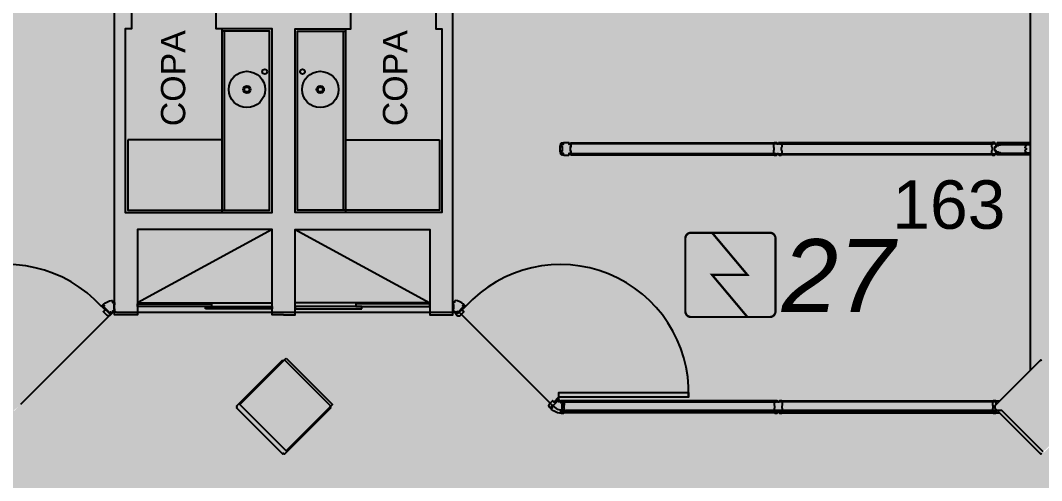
# Model space of a CAD drawing. Header units: metres. Extents: x -331 to 2982, y 362 to 2539.
# Drawn here: x 819.45 to 827.87, y 1626.21 to 1630 of the extents above; entities that cross this region are included whole.
import ezdxf

# ---------------------------------------------------------------- set-up
doc = ezdxf.new("R2010")
doc.units = ezdxf.units.M
doc.linetypes.add('XR_BL2_3 PAV$0$CONTINUOUS', pattern=[0])
doc.layers.get('0').update_dxf_attribs({"color": 251})
doc.layers.add('_corredores', color=251, linetype='Continuous', plot=False)
doc.layers.add('_salas', color=251, linetype='Continuous', plot=False)
for name, color, linetype in [('ALV', 251, 'Continuous'), ('CX', 251, 'Continuous'), ('DET. FUMAÇA', 1, 'Continuous'), ('Detector_antigo', 84, 'Continuous'), ('Div', 251, 'Continuous'), ('Est', 251, 'Continuous'), ('Mob', 251, 'Continuous'), ('Texto_Salas', 251, 'Continuous'), ('vid', 251, 'Continuous')]:
    doc.layers.add(name, color=color, linetype=linetype)
doc.styles.add('ARIAL', font='arial.ttf')
doc.styles.add('X3G_ENTITY_1416BAE9', font='arial.ttf', dxfattribs={"height": 0.6})
doc.styles.add('X3G_ENTITY_14227ACE', font='arial.ttf', dxfattribs={"height": 0.4})

# ---------------------------------------------------------------- blocks, each defined once
blk = doc.blocks.new('Detector de fumaça')
at = {"layer": 'DET. FUMAÇA', "linetype": 'Continuous', "lineweight": 15, "const_width": 0.0187}
blk.add_lwpolyline([(774.5995, 539.8158), (775.2491, 539.8158, -0.414214), (775.2958, 539.769), (775.2958, 539.1669, -0.414214), (775.2491, 539.1202), (774.5995, 539.1202, -0.414214), (774.5527, 539.1669), (774.5527, 539.769, -0.414214)], format="xyb", close=True, dxfattribs=at)
blk.add_lwpolyline([(774.773, 539.8158), (775.0645, 539.468), (774.773, 539.468), (775.0645, 539.1202)], dxfattribs=at)

msp = doc.modelspace()

# ---------------------------------------------------------------- hatches: boundary and pattern name
at = {"layer": '_corredores', "transparency": 33554508}
h = msp.add_hatch(color=256, dxfattribs=at)
h.dxf.hatch_style = 1
h.paths.add_polyline_path([(849.579, 1608.9411), (849.579, 1612.2161), (852.229, 1612.2161), (852.229, 1614.6511), (851.629, 1614.6511), (851.629, 1624.5643), (870.399, 1624.5643), (870.399, 1626.4001), (870.209, 1626.4001), (870.209, 1626.5971), (870.023, 1626.7843), (866.324, 1626.785), (866.3084, 1626.7515), (866.2038, 1626.8336), (865.4424, 1627.5943), (864.014, 1627.5943), (862.5855, 1627.5943), (861.7756, 1626.785), (861.74, 1626.785), (861.7364, 1626.7841), (861.7229, 1626.7829), (861.7049, 1626.7829), (858.1107, 1626.785), (857.764, 1626.4383), (857.4173, 1626.785), (853.8241, 1626.785), (853.8085, 1626.7515), (853.7038, 1626.8336), (852.9425, 1627.5943), (851.514, 1627.5943), (849.7675, 1627.5943), (849.7675, 1626.8343), (849.6275, 1626.8343), (849.6275, 1629.9143), (841.254, 1629.9143), (841.254, 1628.0743), (840.4941, 1628.0743), (840.4941, 1627.1161), (840.7759, 1626.8343), (840.3941, 1626.4525), (840.0615, 1626.785), (836.4544, 1626.785), (836.4387, 1626.7515), (836.3341, 1626.8336), (835.5727, 1627.5943), (834.1443, 1627.5943), (832.7159, 1627.5943), (831.9059, 1626.785), (831.8704, 1626.785), (831.8668, 1626.7841), (831.8533, 1626.7829), (831.8353, 1626.7829), (828.241, 1626.785), (827.8943, 1626.4383), (827.5477, 1626.785), (823.9539, 1626.785), (823.9383, 1626.7515), (823.8336, 1626.8336), (823.0723, 1627.5943), (821.6438, 1627.5943), (820.2154, 1627.5943), (819.4055, 1626.785), (819.3699, 1626.785), (819.3663, 1626.7841), (819.3528, 1626.7829), (819.3348, 1626.7829), (815.7405, 1626.785), (815.3939, 1626.4383), (815.0472, 1626.785), (811.4539, 1626.785), (811.4383, 1626.7515), (811.3337, 1626.8336), (810.5723, 1627.5943), (809.1439, 1627.5943), (807.7155, 1627.5943), (806.9055, 1626.785), (806.8699, 1626.785), (806.8664, 1626.7841), (806.8529, 1626.7829), (806.8349, 1626.7829), (803.2406, 1626.785), (802.8939, 1626.4383), (802.5473, 1626.785), (798.9539, 1626.785), (798.9383, 1626.7515), (798.8337, 1626.8336), (798.0723, 1627.5943), (796.6439, 1627.5943), (795.2155, 1627.5943), (794.4055, 1626.785), (794.3699, 1626.785), (794.3664, 1626.7841), (794.3529, 1626.7829), (794.3349, 1626.7829), (790.7406, 1626.785), (790.3939, 1626.4383), (790.0473, 1626.785), (786.454, 1626.785), (786.4384, 1626.7515), (786.3338, 1626.8336), (785.5724, 1627.5943), (784.144, 1627.5943), (782.7155, 1627.5943), (781.9056, 1626.785), (781.87, 1626.785), (781.8664, 1626.7841), (781.8529, 1626.7829), (781.8349, 1626.7829), (778.2407, 1626.785), (777.894, 1626.4383), (777.5473, 1626.785), (773.9541, 1626.785), (773.9385, 1626.7515), (773.8338, 1626.8336), (773.0725, 1627.5943), (771.644, 1627.5943), (770.2156, 1627.5943), (769.4057, 1626.785), (769.3701, 1626.785), (769.3665, 1626.7841), (769.353, 1626.7829), (769.335, 1626.7829), (765.635, 1626.7843), (765.449, 1626.5971), (765.449, 1626.4001), (765.259, 1626.4001), (765.259, 1624.5643), (770.104, 1624.5643), (770.104, 1614.6511), (770.414, 1614.6511), (770.414, 1605.5311), (765.029, 1605.5311), (765.029, 1610.8311), (763.829, 1610.8311), (763.829, 1605.5311), (755.929, 1605.5311), (755.929, 1610.8311), (754.829, 1610.8311), (754.829, 1605.5311), (746.079, 1605.5311), (746.079, 1601.9161), (748.449, 1601.9161), (748.449, 1603.6161), (748.049, 1603.6161), (748.049, 1603.8161), (754.474, 1603.8161), (754.474, 1603.6161), (754.149, 1603.6161), (754.149, 1601.9161), (754.474, 1601.9161), (754.474, 1601.7161), (754.474, 1601.1911), (757.974, 1601.1911), (757.974, 1603.5911), (757.974, 1603.7911), (768.029, 1603.7911), (768.029, 1603.7711), (768.834, 1603.7711), (768.834, 1595.8111), (768.004, 1595.8111), (768.004, 1595.7911), (762.364, 1595.7911), (762.364, 1590.5811), (754.174, 1590.5811), (754.174, 1593.0661), (752.499, 1593.0661), (752.499, 1560.5411), (752.299, 1560.5411), (752.299, 1561.4411), (751.199, 1561.4411), (751.199, 1558.1161), (752.299, 1558.1161), (752.299, 1559.1161), (752.499, 1559.1161), (752.499, 1557.1161), (755.419, 1557.1161), (755.419, 1558.9661), (753.924, 1558.9661), (753.924, 1563.4411), (754.189, 1563.4411), (754.189, 1587.6511), (760.824, 1587.6511), (760.824, 1587.7411), (768.929, 1587.7411), (768.929, 1563.8411), (770.329, 1563.8411), (770.329, 1587.7411), (771.929, 1587.7411), (773.029, 1587.7411), (775.879, 1587.7411), (775.879, 1586.6411), (777.179, 1586.6411), (777.179, 1587.7411), (788.779, 1587.7411), (788.779, 1586.6411), (790.079, 1586.6411), (790.079, 1587.7411), (802.329, 1587.7411), (804.029, 1587.7411), (844.979, 1587.7411), (844.979, 1587.9161), (845.279, 1587.9161), (845.279, 1587.5625), (845.279, 1563.2411), (806.429, 1563.2411), (806.429, 1563.4411), (806.629, 1563.4411), (806.629, 1565.7911), (806.229, 1565.7911), (806.229, 1585.1911), (806.629, 1585.1911), (806.629, 1587.5411), (803.039, 1587.5411), (803.039, 1576.8411), (798.689, 1576.8411), (796.094, 1576.8411, -0.496898), (794.3598, 1575.527), (793.5592, 1573.0628), (798.509, 1571.4495), (798.509, 1560.7211), (794.829, 1560.7211), (794.829, 1560.5411), (794.829, 1557.5511), (801.129, 1557.5511), (801.129, 1556.4511), (802.329, 1556.4511), (802.329, 1557.5511), (805.229, 1557.5511), (805.229, 1556.4511), (806.429, 1556.4511), (806.429, 1560.6911), (845.279, 1560.6911), (845.279, 1555.9965), (846.404, 1555.9965), (846.404, 1556.8911), (846.054, 1556.8911), (846.054, 1556.9911), (846.454, 1556.9911), (846.454, 1560.6911), (849.204, 1560.6911), (849.204, 1556.9911), (849.604, 1556.9911), (849.604, 1556.8911), (849.254, 1556.8911), (849.254, 1555.9965), (850.479, 1555.9965), (850.479, 1563.2411), (849.579, 1563.2411), (849.579, 1572.2911), (849.579, 1575.9411), (849.579, 1587.5625), (849.579, 1588.1411), (849.679, 1588.1411), (849.679, 1587.9911), (866.719, 1587.9911), (870.339, 1587.9911), (870.339, 1595.7911), (866.429, 1595.7911), (866.429, 1595.7211), (852.429, 1595.7211), (852.429, 1590.3911), (849.579, 1590.3911)])
h.paths.add_polyline_path([(845.139, 1595.8411), (845.279, 1595.8411), (845.279, 1590.3411), (839.679, 1590.3411), (775.879, 1590.3411), (773.004, 1590.3411), (773.004, 1595.8111), (771.774, 1595.8111), (771.774, 1603.7661), (773.119, 1603.7661), (773.119, 1603.8211), (845.139, 1603.8211)], flags=16)
h.paths.add_polyline_path([(846.026, 1605.5311), (845.019, 1605.5311), (845.019, 1609.9311), (845.029, 1610.8311), (843.829, 1610.8311), (843.829, 1605.5311), (835.029, 1605.5311), (835.029, 1610.8311), (833.829, 1610.8311), (833.829, 1605.5311), (825.029, 1605.5311), (825.029, 1610.8311), (823.829, 1610.8311), (823.829, 1605.5311), (815.029, 1605.5311), (815.029, 1610.8311), (813.829, 1610.8311), (813.829, 1605.5311), (805.029, 1605.5311), (805.029, 1610.8311), (803.829, 1610.8311), (803.829, 1605.5311), (795.029, 1605.5311), (795.029, 1610.8311), (793.829, 1610.8311), (793.829, 1605.5311), (785.029, 1605.5311), (785.029, 1610.8311), (783.829, 1610.8311), (783.829, 1605.5311), (775.029, 1605.5311), (775.029, 1610.8311), (773.999, 1610.8311), (773.999, 1605.5311), (773.214, 1605.5311), (773.214, 1614.6511), (773.144, 1614.6511), (773.1437, 1620.1313), (775.1643, 1620.1313), (775.1643, 1622.0513), (773.6443, 1622.0513), (773.6443, 1621.6313), (773.184, 1621.6313), (773.184, 1624.5643), (845.949, 1624.5632), (845.9494, 1621.6313), (845.4887, 1621.6313), (845.4887, 1622.0513), (843.9887, 1622.0513), (843.9887, 1621.6313), (843.9687, 1620.1313), (845.9487, 1620.1313), (845.949, 1614.6511), (846.026, 1614.6511)], flags=16)
h.paths.add_polyline_path([(865.1904, 1593.8059, -2.788173), (864.4071, 1590.6278), (864.5694, 1590.7057), (864.758, 1590.3806), (866.0583, 1591.2781, -0.450063), (866.3503, 1592.4627), (865.616, 1593.8618), (865.2979, 1593.6615)], flags=16)
h.paths.add_polyline_path([(845.264, 1626.4525), (844.8822, 1626.8343), (845.264, 1627.2162), (845.6458, 1626.8343)], flags=16)
h.paths.add_polyline_path([(851.514, 1626.4525), (851.1322, 1626.8343), (851.514, 1627.2162), (851.8958, 1626.8343)], flags=16)
h.paths.add_polyline_path([(834.1442, 1626.4525), (833.7624, 1626.8343), (834.1442, 1627.2162), (834.526, 1626.8343)], flags=16)
h.paths.add_polyline_path([(864.014, 1626.4525), (863.6322, 1626.8343), (864.014, 1627.2162), (864.3958, 1626.8343)], flags=16)
h.paths.add_polyline_path([(821.6442, 1626.4525), (821.2623, 1626.8343), (821.6442, 1627.2162), (822.026, 1626.8343)], flags=16)
h.paths.add_polyline_path([(809.5258, 1626.8343), (809.144, 1626.4525), (808.7622, 1626.8343), (809.144, 1627.2162)], flags=16)
h.paths.add_polyline_path([(797.0258, 1626.8343), (796.644, 1626.4525), (796.2622, 1626.8343), (796.644, 1627.2162)], flags=16)
h.paths.add_polyline_path([(784.5258, 1626.8343), (784.1439, 1626.4525), (783.7621, 1626.8343), (784.1439, 1627.2162)], flags=16)
h.paths.add_polyline_path([(772.0258, 1626.8343), (771.644, 1626.4525), (771.2622, 1626.8343), (771.644, 1627.2162)], flags=16)
h.paths.add_polyline_path([(767.5755, 1593.944), (767.4281, 1593.8407), (767.223, 1594.0851), (766.3285, 1593.1906, -0.414214), (766.3285, 1592.3916), (767.223, 1591.4971), (767.4281, 1591.7414), (767.5755, 1591.6382, -3.171595)], flags=16)
at = {"layer": '_salas', "transparency": 33554559}
h = msp.add_hatch(color=256, dxfattribs=at)
h.dxf.hatch_style = 1
h.paths.add_polyline_path([(870.399, 1637.7493), (851.649, 1637.7493), (851.649, 1639.3043), (851.319, 1639.3043), (851.319, 1637.7493), (840.584, 1637.7493), (840.584, 1639.3043), (840.254, 1639.3043), (840.254, 1637.7493), (765.259, 1637.7493), (765.259, 1626.4001), (765.449, 1626.4001), (765.449, 1626.5971), (765.635, 1626.7843), (769.3701, 1626.785), (769.4026, 1626.793), (769.4542, 1626.8336), (770.2116, 1627.5903), (770.2247, 1627.6034), (770.249, 1627.5943), (771.644, 1627.5943), (773.0391, 1627.5943), (773.0634, 1627.6034), (773.0765, 1627.5903), (773.8338, 1626.8336), (773.8855, 1626.793), (773.918, 1626.785), (777.5473, 1626.785), (777.8869, 1626.4454), (777.894, 1626.4525), (778.2407, 1626.785), (781.87, 1626.785), (781.9025, 1626.793), (781.9542, 1626.8336), (782.7115, 1627.5903), (782.7246, 1627.6034), (782.7489, 1627.5943), (784.144, 1627.5943), (785.539, 1627.5943), (785.5633, 1627.6034), (785.5764, 1627.5903), (786.3338, 1626.8336), (786.3854, 1626.793), (786.4179, 1626.785), (790.0473, 1626.785), (790.3869, 1626.4454), (790.3939, 1626.4525), (790.7406, 1626.785), (794.3699, 1626.785), (794.4024, 1626.793), (794.4541, 1626.8336), (795.2114, 1627.5903), (795.2245, 1627.6034), (795.2489, 1627.5943), (796.6439, 1627.5943), (798.0389, 1627.5943), (798.0633, 1627.6034), (798.0764, 1627.5903), (798.8337, 1626.8336), (798.8854, 1626.793), (798.9179, 1626.785), (802.5473, 1626.785), (802.8869, 1626.4454), (802.8939, 1626.4525), (803.2406, 1626.785), (806.8699, 1626.785), (806.9024, 1626.793), (806.9541, 1626.8336), (807.7114, 1627.5903), (807.7245, 1627.6034), (807.7489, 1627.5943), (809.1439, 1627.5943), (810.5389, 1627.5943), (810.5633, 1627.6034), (810.5764, 1627.5903), (811.3337, 1626.8336), (811.3854, 1626.793), (811.4179, 1626.785), (815.0472, 1626.785), (815.3868, 1626.4454), (815.3939, 1626.4525), (815.7405, 1626.785), (819.3699, 1626.785), (819.4024, 1626.793), (819.454, 1626.8336), (820.2114, 1627.5903), (820.2245, 1627.6034), (820.2488, 1627.5943), (821.6438, 1627.5943), (823.0389, 1627.5943), (823.0632, 1627.6034), (823.0763, 1627.5903), (823.8336, 1626.8336), (823.8853, 1626.793), (823.9178, 1626.785), (827.5477, 1626.785), (827.8873, 1626.4454), (827.8943, 1626.4525), (828.241, 1626.785), (831.8704, 1626.785), (831.9028, 1626.793), (831.9545, 1626.8336), (832.7119, 1627.5903), (832.7249, 1627.6034), (832.7493, 1627.5943), (834.1443, 1627.5943), (835.5393, 1627.5943), (835.5637, 1627.6034), (835.5768, 1627.5903), (836.3341, 1626.8336), (836.3858, 1626.793), (836.4183, 1626.785), (840.0615, 1626.785), (840.3941, 1626.4525), (840.7759, 1626.8343), (840.4941, 1627.1161), (840.4941, 1628.0743), (841.254, 1628.0743), (841.254, 1629.9143), (849.6275, 1629.9143), (849.6275, 1626.8343), (849.7675, 1626.8343), (849.7675, 1627.5943), (851.514, 1627.5943), (852.9091, 1627.5943), (852.9334, 1627.6034), (852.9465, 1627.5903), (853.7038, 1626.8336), (853.7555, 1626.793), (853.788, 1626.785), (857.4173, 1626.785), (857.7569, 1626.4454), (857.764, 1626.4525), (858.1107, 1626.785), (861.74, 1626.785), (861.7725, 1626.793), (861.8242, 1626.8336), (862.5815, 1627.5903), (862.5946, 1627.6034), (862.6189, 1627.5943), (864.014, 1627.5943), (865.409, 1627.5943), (865.4333, 1627.6034), (865.4464, 1627.5903), (866.2038, 1626.8336), (866.2554, 1626.793), (866.2879, 1626.785), (870.023, 1626.7843), (870.209, 1626.5971), (870.209, 1626.4001), (870.399, 1626.4001), (870.399, 1626.4001)])
h = msp.add_hatch(color=256, dxfattribs=at)
h.dxf.hatch_style = 1
h.paths.add_polyline_path([(870.379, 1637.7293), (851.629, 1637.7293), (851.629, 1639.2843), (851.299, 1639.2843), (851.299, 1637.7293), (840.564, 1637.7293), (840.564, 1639.2843), (840.234, 1639.2843), (840.234, 1637.7293), (765.239, 1637.7293), (765.239, 1626.3801), (765.429, 1626.3801), (765.429, 1626.5771), (765.615, 1626.7643), (769.3501, 1626.765), (769.3826, 1626.773), (769.4342, 1626.8136), (770.1916, 1627.5703), (770.2047, 1627.5834), (770.229, 1627.5743), (771.624, 1627.5743), (773.0191, 1627.5743), (773.0434, 1627.5834), (773.0565, 1627.5703), (773.8138, 1626.8136), (773.8655, 1626.773), (773.898, 1626.765), (777.5273, 1626.765), (777.8669, 1626.4254), (777.8811, 1626.4254), (778.2207, 1626.765), (781.85, 1626.765), (781.8825, 1626.773), (781.9342, 1626.8136), (782.6915, 1627.5703), (782.7046, 1627.5834), (782.7289, 1627.5743), (784.124, 1627.5743), (785.519, 1627.5743), (785.5433, 1627.5834), (785.5564, 1627.5703), (786.3138, 1626.8136), (786.3654, 1626.773), (786.3979, 1626.765), (790.0273, 1626.765), (790.3669, 1626.4254), (790.3739, 1626.4325), (790.7206, 1626.765), (794.3499, 1626.765), (794.3824, 1626.773), (794.4341, 1626.8136), (795.1914, 1627.5703), (795.2045, 1627.5834), (795.2289, 1627.5743), (796.6239, 1627.5743), (798.0189, 1627.5743), (798.0433, 1627.5834), (798.0564, 1627.5703), (798.8137, 1626.8136), (798.8654, 1626.773), (798.8979, 1626.765), (802.5273, 1626.765), (802.8669, 1626.4254), (802.8739, 1626.4325), (803.2206, 1626.765), (806.8499, 1626.765), (806.8824, 1626.773), (806.9341, 1626.8136), (807.6914, 1627.5703), (807.7045, 1627.5834), (807.7289, 1627.5743), (809.1239, 1627.5743), (810.5189, 1627.5743), (810.5433, 1627.5834), (810.5564, 1627.5703), (811.3137, 1626.8136), (811.3654, 1626.773), (811.3979, 1626.765), (815.0272, 1626.765), (815.3668, 1626.4254), (815.3739, 1626.4325), (815.7205, 1626.765), (819.3499, 1626.765), (819.3824, 1626.773), (819.434, 1626.8136), (820.1914, 1627.5703), (820.2045, 1627.5834), (820.2288, 1627.5743), (821.6238, 1627.5743), (823.0189, 1627.5743), (823.0432, 1627.5834), (823.0563, 1627.5703), (823.8136, 1626.8136), (823.8653, 1626.773), (823.8978, 1626.765), (827.5277, 1626.765), (827.8673, 1626.4254), (827.8743, 1626.4325), (828.221, 1626.765), (831.8504, 1626.765), (831.8828, 1626.773), (831.9345, 1626.8136), (832.6919, 1627.5703), (832.7049, 1627.5834), (832.7293, 1627.5743), (834.1243, 1627.5743), (835.5193, 1627.5743), (835.5437, 1627.5834), (835.5568, 1627.5703), (836.3141, 1626.8136), (836.3658, 1626.773), (836.3983, 1626.765), (840.0415, 1626.765), (840.3741, 1626.4325), (840.7559, 1626.8143), (840.4741, 1627.0961), (840.4741, 1628.0543), (841.234, 1628.0543), (841.234, 1629.8943), (849.6075, 1629.8943), (849.6075, 1626.8143), (849.7475, 1626.8143), (849.7475, 1627.5743), (851.494, 1627.5743), (852.8891, 1627.5743), (852.9134, 1627.5834), (852.9265, 1627.5703), (853.6838, 1626.8136), (853.7355, 1626.773), (853.768, 1626.765), (857.3973, 1626.765), (857.7369, 1626.4254), (857.744, 1626.4325), (858.0907, 1626.765), (861.72, 1626.765), (861.7525, 1626.773), (861.8042, 1626.8136), (862.5615, 1627.5703), (862.5746, 1627.5834), (862.5989, 1627.5743), (863.994, 1627.5743), (865.389, 1627.5743), (865.4133, 1627.5834), (865.4264, 1627.5703), (866.1838, 1626.8136), (866.2354, 1626.773), (866.2679, 1626.765), (870.003, 1626.7643), (870.189, 1626.5771), (870.189, 1626.3801), (870.379, 1626.3801), (870.379, 1626.3801)])
h = msp.add_hatch(color=256, dxfattribs=at)
h.dxf.hatch_style = 1
h.paths.add_polyline_path([(797.0058, 1626.8143), (796.624, 1627.1962), (796.2422, 1626.8143), (796.624, 1626.4325)])
h.paths.add_polyline_path([(809.124, 1627.1962), (808.7422, 1626.8143), (809.124, 1626.4325), (809.5058, 1626.8143)])
h.paths.add_polyline_path([(822.006, 1626.8143), (821.6242, 1627.1962), (821.2423, 1626.8143), (821.6242, 1626.4325)])
h = msp.add_hatch(color=256, dxfattribs=at)
h.dxf.hatch_style = 1
h.paths.add_polyline_path([(797.0258, 1626.8343), (796.644, 1627.2162), (796.2622, 1626.8343), (796.644, 1626.4525)])
h.paths.add_polyline_path([(809.144, 1627.2162), (808.7622, 1626.8343), (809.144, 1626.4525), (809.5258, 1626.8343)])
h.paths.add_polyline_path([(822.026, 1626.8343), (821.6442, 1627.2162), (821.2623, 1626.8343), (821.6442, 1626.4525)])

# ---------------------------------------------------------------- linework, layer by layer
at = {"color": 251, "true_color": 0x606060}
msp.add_lwpolyline([(827.8873, 1626.4454), (827.5477, 1626.785), (823.9544, 1626.785), (823.9539, 1626.785), (823.9529, 1626.7829), (823.9348, 1626.7829), (823.9213, 1626.7841), (823.8853, 1626.793), (823.8336, 1626.8336), (823.0763, 1627.5903), (823.0632, 1627.6034), (823.0389, 1627.5943), (821.6438, 1627.5943), (820.2488, 1627.5943), (820.2245, 1627.6034), (820.2114, 1627.5903), (819.454, 1626.8336)], dxfattribs=at)
at = {"color": 251}
msp.add_lwpolyline([(821.6442, 1627.2162), (822.026, 1626.8343), (821.6442, 1626.4525), (821.2623, 1626.8343)], close=True, dxfattribs=at)
msp.add_lwpolyline([(821.6442, 1627.2162), (822.026, 1626.8343), (821.6442, 1626.4525), (821.2623, 1626.8343)], close=True, dxfattribs=at)
at = {"layer": 'ALV'}
msp.add_line((827.7791, 1635.1133), (827.7791, 1627.1153), dxfattribs=at)
for points in [[(821.6241, 1627.5743), (821.5291, 1627.5743), (821.5291, 1628.2793), (820.4191, 1628.2793), (820.4191, 1627.5743), (820.2291, 1627.5743), (820.2291, 1630.0743)], [(820.3691, 1630.0743), (820.3691, 1629.9343), (820.3191, 1629.9343), (820.3191, 1628.4193), (821.5291, 1628.4193), (821.5291, 1629.9343), (821.0691, 1629.9343), (821.0691, 1630.0743)], [(821.6241, 1627.5743), (821.7191, 1627.5743), (821.7191, 1628.2793), (822.8291, 1628.2793), (822.8291, 1627.5743), (823.0191, 1627.5743), (823.0191, 1630.0743)], [(822.8791, 1630.0743), (822.8791, 1629.9343), (822.9291, 1629.9343), (822.9291, 1628.4193), (821.7191, 1628.4193), (821.7191, 1629.9343), (822.1791, 1629.9343), (822.1791, 1630.0743)]]:
    msp.add_lwpolyline(points, dxfattribs=at)
at = {"layer": 'CX'}
for points in [[(823.9204, 1628.8933, -0.32019), (823.911, 1628.9001, 0.002744), (823.9076, 1628.9109, -0.332744), (823.9081, 1628.912, 0.702025), (823.9074, 1628.9157, -0.317833), (823.9066, 1628.9165, -0.05088), (823.9038, 1628.9443, -0.05088), (823.9066, 1628.9721, -0.317833), (823.9074, 1628.973, 0.702025), (823.9081, 1628.9767, -0.332744), (823.9076, 1628.9778, 0.002744), (823.911, 1628.9886, -0.32019), (823.9204, 1628.9953), (823.9227, 1628.9953, -0.414214), (823.9277, 1628.9903), (823.9277, 1628.9793), (823.9148, 1628.9793), (823.9148, 1628.9623, 0.414214), (823.9153, 1628.9618), (823.9163, 1628.9618), (823.9163, 1628.9628, -0.414214), (823.9181, 1628.9646), (823.9198, 1628.9646), (823.9198, 1628.9241), (823.9181, 1628.9241, -0.414214), (823.9163, 1628.9258), (823.9163, 1628.9268), (823.9153, 1628.9268, 0.414214), (823.9148, 1628.9263), (823.9148, 1628.9093), (823.9277, 1628.9093), (823.9277, 1628.8983, -0.414214), (823.9227, 1628.8933)], [(823.9933, 1628.9646), (823.9933, 1628.9618), (823.9943, 1628.9618, 0.414214), (823.9948, 1628.9623), (823.9948, 1628.9793), (823.9798, 1628.9793), (823.9798, 1628.9903, 0.414214), (823.9748, 1628.9953), (823.9348, 1628.9953, 0.414214), (823.9298, 1628.9903), (823.9298, 1628.9793), (823.9148, 1628.9793), (823.9148, 1628.9623, 0.414214), (823.9153, 1628.9618), (823.9163, 1628.9618), (823.9163, 1628.9628, -0.414214), (823.9181, 1628.9646), (823.9198, 1628.9646), (823.9198, 1628.9241), (823.9181, 1628.9241, -0.414214), (823.9163, 1628.9258), (823.9163, 1628.9268), (823.9153, 1628.9268, 0.414214), (823.9148, 1628.9263), (823.9148, 1628.9093), (823.9298, 1628.9093), (823.9298, 1628.8983, 0.414214), (823.9348, 1628.8933), (823.9548, 1628.8933), (823.9748, 1628.8933, 0.414214), (823.9798, 1628.8983), (823.9798, 1628.9093), (823.9948, 1628.9093), (823.9948, 1628.9263, 0.414214), (823.9943, 1628.9268), (823.9933, 1628.9268), (823.9933, 1628.9241), (823.9898, 1628.9241), (823.9898, 1628.9646)], [(825.7003, 1628.9863), (825.6963, 1628.9863, 0.414214), (825.6933, 1628.9833), (825.6933, 1628.9887, 0.439162), (825.6873, 1628.9953), (825.6693, 1628.9953, 0.414214), (825.6683, 1628.9943), (825.6683, 1628.9938), (825.6833, 1628.9938), (825.6833, 1628.9865), (825.6685, 1628.9865, 0.322891), (825.6628, 1628.9813), (825.6628, 1628.961, 0.13729), (825.6635, 1628.9584), (825.6651, 1628.9558, -0.13729), (825.6658, 1628.9532), (825.6658, 1628.9443), (825.6658, 1628.9355, -0.13729), (825.6651, 1628.9329), (825.6635, 1628.9303, 0.13729), (825.6628, 1628.9277), (825.6628, 1628.9073, 0.322891), (825.6685, 1628.9021), (825.6833, 1628.9021), (825.6833, 1628.8948), (825.6683, 1628.8948), (825.6683, 1628.8943, 0.414214), (825.6693, 1628.8933), (825.6873, 1628.8933, 0.439162), (825.6933, 1628.9), (825.6933, 1628.9053, 0.414214), (825.6963, 1628.9023), (825.7003, 1628.9023, 0.414214), (825.7033, 1628.9053), (825.7033, 1628.9, 0.439162), (825.7092, 1628.8933), (825.7273, 1628.8933, 0.414214), (825.7283, 1628.8943), (825.7283, 1628.8948), (825.7133, 1628.8948), (825.7133, 1628.9021), (825.7281, 1628.9021, 0.322891), (825.7338, 1628.9073), (825.7338, 1628.9277, 0.13729), (825.733, 1628.9303), (825.7315, 1628.9329, -0.13729), (825.7307, 1628.9355), (825.7307, 1628.9443), (825.7307, 1628.9532, -0.13729), (825.7315, 1628.9558), (825.733, 1628.9584, 0.13729), (825.7338, 1628.961), (825.7338, 1628.9813, 0.322891), (825.7281, 1628.9865), (825.7133, 1628.9865), (825.7133, 1628.9938), (825.7283, 1628.9938), (825.7283, 1628.9943, 0.414214), (825.7273, 1628.9953), (825.7092, 1628.9953, 0.439162), (825.7033, 1628.9887), (825.7033, 1628.9833, 0.414214)], [(827.7397, 1628.9563), (827.7421, 1628.9668, -0.194954), (827.7429, 1628.9681), (827.7446, 1628.9691, 0.387702), (827.7453, 1628.9717), (827.7437, 1628.9748), (827.7441, 1628.9751), (827.7465, 1628.9705), (827.7469, 1628.9712), (827.7469, 1628.9777), (827.7351, 1628.9777), (827.7351, 1628.9793), (827.7791, 1628.9793), (827.7791, 1628.9093), (827.7351, 1628.9093), (827.7351, 1628.9109), (827.7469, 1628.9109), (827.7469, 1628.9174), (827.7465, 1628.9181), (827.7441, 1628.9136), (827.7437, 1628.9138), (827.7453, 1628.9169, 0.387702), (827.7446, 1628.9195), (827.7429, 1628.9206, -0.194954), (827.7421, 1628.9218), (827.7397, 1628.9323, -0.268551), (827.7411, 1628.9371), (827.749, 1628.9422), (827.749, 1628.9465), (827.7411, 1628.9515, -0.268551)], [(820.2287, 1627.659, -0.414214), (820.2282, 1627.6585), (820.2272, 1627.6585), (820.2272, 1627.6595, 0.414214), (820.2255, 1627.6612), (820.2237, 1627.6612), (820.2237, 1627.641), (820.2237, 1627.6207), (820.2255, 1627.6207, 0.414214), (820.2272, 1627.6225), (820.2272, 1627.6235), (820.2282, 1627.6235, -0.414214), (820.2287, 1627.623), (820.2287, 1627.606), (820.2137, 1627.606), (820.2137, 1627.595, -0.668179), (820.2052, 1627.5914), (820.1974, 1627.5992), (820.1868, 1627.5886), (820.1748, 1627.6006, -0.414214), (820.1748, 1627.6013), (820.1755, 1627.602), (820.1762, 1627.6013, 0.414214), (820.1787, 1627.6013), (820.1799, 1627.6026), (820.1513, 1627.6312), (820.15, 1627.63, 0.414214), (820.15, 1627.6275), (820.1508, 1627.6268), (820.15, 1627.6261, -0.414214), (820.1493, 1627.6261), (820.1373, 1627.6381), (820.1479, 1627.6487), (820.1401, 1627.6565, -0.441105), (820.1405, 1627.6639, -0.152372), (820.2083, 1627.692, -0.441105), (820.2137, 1627.687), (820.2137, 1627.676), (820.2287, 1627.676)], [(823.0194, 1627.659, 0.414214), (823.0199, 1627.6585), (823.0209, 1627.6585), (823.0209, 1627.6595, -0.414214), (823.0227, 1627.6612), (823.0244, 1627.6612), (823.0244, 1627.641), (823.0244, 1627.6207), (823.0227, 1627.6207, -0.414214), (823.0209, 1627.6225), (823.0209, 1627.6235), (823.0199, 1627.6235, 0.414214), (823.0194, 1627.623), (823.0194, 1627.606), (823.0344, 1627.606), (823.0344, 1627.595, 0.668179), (823.043, 1627.5914), (823.0508, 1627.5992), (823.0614, 1627.5886), (823.0734, 1627.6006, 0.414214), (823.0734, 1627.6013), (823.0727, 1627.602), (823.072, 1627.6013, -0.414214), (823.0695, 1627.6013), (823.0683, 1627.6026), (823.0969, 1627.6312), (823.0981, 1627.63, -0.414214), (823.0981, 1627.6275), (823.0974, 1627.6268), (823.0981, 1627.6261, 0.414214), (823.0988, 1627.6261), (823.1109, 1627.6381), (823.1003, 1627.6487), (823.108, 1627.6565, 0.441105), (823.1077, 1627.6639, 0.152372), (823.0399, 1627.692, 0.441105), (823.0344, 1627.687), (823.0344, 1627.676), (823.0194, 1627.676)], [(823.8904, 1626.8572), (823.8975, 1626.8643, 0.414214), (823.8975, 1626.8713), (823.8885, 1626.8804, 0.414214), (823.8856, 1626.8804), (823.8776, 1626.8724), (823.8787, 1626.8713), (823.8783, 1626.871), (823.8769, 1626.8724), (823.8769, 1626.8724), (823.886, 1626.8813, -0.294496), (823.8881, 1626.8818, 3.099483), (823.8843, 1626.8876), (823.8824, 1626.8858), (823.8835, 1626.8848), (823.862, 1626.8637), (823.8639, 1626.8619), (823.8739, 1626.8718), (823.8739, 1626.8709), (823.8655, 1626.8626), (823.8676, 1626.8605), (823.8672, 1626.8601), (823.8663, 1626.8611), (823.8581, 1626.8528), (823.8528, 1626.8581), (823.8522, 1626.8554), (823.8479, 1626.8597), (823.8506, 1626.8602), (823.8453, 1626.8655, 0.414214), (823.8425, 1626.8655), (823.8139, 1626.8369, 0.414214), (823.8139, 1626.8136), (823.8269, 1626.8005, 0.422579), (823.8339, 1626.8006), (823.8409, 1626.8077), (823.8306, 1626.818), (823.8426, 1626.83, -0.414214), (823.8434, 1626.83), (823.8441, 1626.8293), (823.8434, 1626.8286, 0.414214), (823.8434, 1626.8261), (823.8446, 1626.8249), (823.8732, 1626.8535), (823.872, 1626.8548, 0.414214), (823.8695, 1626.8548), (823.8688, 1626.8541), (823.8681, 1626.8548, -0.414214), (823.8681, 1626.8555), (823.8801, 1626.8675)], [(823.922, 1626.7801), (823.907, 1626.7801), (823.907, 1626.7691, -0.440902), (823.9016, 1626.7641, -0.152386), (823.8338, 1626.7922, -0.440902), (823.8334, 1626.7996), (823.8412, 1626.8074), (823.8306, 1626.818), (823.8426, 1626.83, -0.414214), (823.8434, 1626.83), (823.8441, 1626.8293), (823.8434, 1626.8286, 0.414214), (823.8434, 1626.8261), (823.8446, 1626.8249), (823.8732, 1626.8535), (823.872, 1626.8548, 0.414214), (823.8695, 1626.8548), (823.8688, 1626.8541), (823.8681, 1626.8548, -0.414214), (823.8681, 1626.8555), (823.8801, 1626.8675), (823.8907, 1626.8569), (823.8985, 1626.8647, -0.668179), (823.907, 1626.8611), (823.907, 1626.8501), (823.922, 1626.8501), (823.922, 1626.8331, -0.414214), (823.9215, 1626.8326), (823.9205, 1626.8326), (823.9205, 1626.8336, 0.414214), (823.9188, 1626.8354), (823.917, 1626.8354), (823.917, 1626.8151), (823.917, 1626.7949), (823.9188, 1626.7949, 0.414214), (823.9205, 1626.7966), (823.9205, 1626.7976), (823.9215, 1626.7976, -0.414214), (823.922, 1626.7971)], [(823.9396, 1626.7985, 0.13729), (823.9389, 1626.8011), (823.9373, 1626.8037, -0.13729), (823.9366, 1626.8063), (823.9366, 1626.8151), (823.9366, 1626.824, -0.13729), (823.9373, 1626.8266), (823.9389, 1626.8292, 0.13729), (823.9396, 1626.8318), (823.9396, 1626.8521, 0.322891), (823.9339, 1626.8573), (823.9191, 1626.8573), (823.9191, 1626.8646), (823.9341, 1626.8646), (823.9341, 1626.8651, 0.414214), (823.9331, 1626.8661), (823.9151, 1626.8661, 0.439162), (823.9091, 1626.8595), (823.9091, 1626.8501), (823.922, 1626.8501), (823.922, 1626.8331, -0.414214), (823.9215, 1626.8326), (823.9205, 1626.8326), (823.9205, 1626.8336, 0.414214), (823.9188, 1626.8354), (823.917, 1626.8354), (823.917, 1626.8151), (823.917, 1626.7949), (823.9188, 1626.7949, 0.414214), (823.9205, 1626.7966), (823.9205, 1626.7976), (823.9215, 1626.7976, -0.414214), (823.922, 1626.7971), (823.922, 1626.7801), (823.9091, 1626.7801), (823.9091, 1626.7695, 0.439162), (823.9151, 1626.7629), (823.9331, 1626.7629, 0.414214), (823.9341, 1626.7639), (823.9341, 1626.7644), (823.9191, 1626.7644), (823.9191, 1626.7717), (823.9339, 1626.7717, 0.322891), (823.9396, 1626.7769)], [(825.7053, 1626.8565), (825.7013, 1626.8565, 0.414214), (825.6983, 1626.8535), (825.6983, 1626.8589, 0.439162), (825.6923, 1626.8655), (825.6743, 1626.8655, 0.414214), (825.6733, 1626.8645), (825.6733, 1626.864), (825.6883, 1626.864), (825.6883, 1626.8567), (825.6735, 1626.8567, 0.322891), (825.6678, 1626.8515), (825.6678, 1626.8312, 0.13729), (825.6685, 1626.8286), (825.6701, 1626.826, -0.13729), (825.6708, 1626.8234), (825.6708, 1626.8145), (825.6708, 1626.8057, -0.13729), (825.6701, 1626.8031), (825.6685, 1626.8005, 0.13729), (825.6678, 1626.7979), (825.6678, 1626.7775, 0.322891), (825.6735, 1626.7723), (825.6883, 1626.7723), (825.6883, 1626.765), (825.6733, 1626.765), (825.6733, 1626.7645, 0.414214), (825.6743, 1626.7635), (825.6923, 1626.7635, 0.439162), (825.6983, 1626.7702), (825.6983, 1626.7755, 0.414214), (825.7013, 1626.7725), (825.7053, 1626.7725, 0.414214), (825.7083, 1626.7755), (825.7083, 1626.7702, 0.439162), (825.7142, 1626.7635), (825.7323, 1626.7635, 0.414214), (825.7333, 1626.7645), (825.7333, 1626.765), (825.7183, 1626.765), (825.7183, 1626.7723), (825.7331, 1626.7723, 0.322891), (825.7388, 1626.7775), (825.7388, 1626.7979, 0.13729), (825.738, 1626.8005), (825.7365, 1626.8031, -0.13729), (825.7357, 1626.8057), (825.7357, 1626.8145), (825.7357, 1626.8234, -0.13729), (825.7365, 1626.826), (825.738, 1626.8286, 0.13729), (825.7388, 1626.8312), (825.7388, 1626.8515, 0.322891), (825.7331, 1626.8567), (825.7183, 1626.8567), (825.7183, 1626.864), (825.7333, 1626.864), (825.7333, 1626.8645, 0.414214), (825.7323, 1626.8655), (825.7142, 1626.8655, 0.439162), (825.7083, 1626.8589), (825.7083, 1626.8535, 0.414214)], [(827.5006, 1626.7918), (827.4852, 1626.8073), (827.4923, 1626.8143), (827.4852, 1626.8214), (827.5006, 1626.8368), (827.5006, 1626.8589, 0.439162), (827.4947, 1626.8655), (827.4766, 1626.8655, 0.414214), (827.4756, 1626.8645), (827.4756, 1626.864), (827.4906, 1626.864), (827.4906, 1626.8567), (827.4758, 1626.8567, 0.322891), (827.4701, 1626.8515), (827.4701, 1626.8312, 0.13729), (827.4709, 1626.8286), (827.4725, 1626.826, -0.13729), (827.4732, 1626.8234), (827.4732, 1626.8145), (827.4732, 1626.8057, -0.13729), (827.4725, 1626.8031), (827.4709, 1626.8005, 0.13729), (827.4701, 1626.7979), (827.4701, 1626.7775, 0.322891), (827.4758, 1626.7723), (827.4906, 1626.7723), (827.4906, 1626.765), (827.4756, 1626.765), (827.4756, 1626.7645, 0.414214), (827.4766, 1626.7635), (827.4947, 1626.7635, 0.439162), (827.5006, 1626.7702)]]:
    msp.add_lwpolyline(points, format="xyb", close=True, dxfattribs=at)
at = {"layer": 'CX', "linetype": 'XR_BL2_3 PAV$0$CONTINUOUS'}
msp.add_lwpolyline([(827.4688, 1628.8933), (827.487, 1628.8933, 0.420879), (827.4928, 1628.8998), (827.4928, 1628.9095), (827.5128, 1628.9095), (827.5128, 1628.9155), (827.5177, 1628.9146), (827.5182, 1628.9126, 0.414214), (827.5212, 1628.9096), (827.5297, 1628.9096), (827.536, 1628.9096), (827.536, 1628.9108), (827.5297, 1628.9108), (827.5212, 1628.9108, -0.414214), (827.5194, 1628.9126), (827.5189, 1628.9148, 0.414214), (827.5179, 1628.9158), (827.5107, 1628.9171, -0.212526), (827.5093, 1628.918), (827.5088, 1628.9188), (827.5079, 1628.9182), (827.5088, 1628.9168, 0.204506), (827.5101, 1628.9159), (827.5113, 1628.9157), (827.5113, 1628.911), (827.4985, 1628.911), (827.4985, 1628.927), (827.4893, 1628.927), (827.4893, 1628.9466), (827.4893, 1628.962), (827.4985, 1628.962), (827.4985, 1628.978), (827.5113, 1628.978), (827.5113, 1628.9733), (827.5101, 1628.9731, 0.204506), (827.5088, 1628.9723), (827.5079, 1628.9709), (827.5088, 1628.9702), (827.5093, 1628.971, -0.212526), (827.5107, 1628.9719), (827.5179, 1628.9732, 0.414214), (827.5189, 1628.9742), (827.5194, 1628.9764, -0.414214), (827.5212, 1628.9782), (827.5255, 1628.9782), (827.536, 1628.9782), (827.536, 1628.9794), (827.5255, 1628.9794), (827.5212, 1628.9794, 0.414214), (827.5182, 1628.9764), (827.5177, 1628.9744), (827.5128, 1628.9736), (827.5128, 1628.9795), (827.4928, 1628.9795), (827.4928, 1628.9892, 0.420879), (827.487, 1628.9957), (827.4688, 1628.9957, 0.414214), (827.4678, 1628.9947), (827.4678, 1628.9942), (827.4828, 1628.9942), (827.4828, 1628.9869), (827.468, 1628.9869, 0.322891), (827.4623, 1628.9817), (827.4623, 1628.9614, 0.13729), (827.463, 1628.9588), (827.4646, 1628.9562, -0.13729), (827.4653, 1628.9536), (827.4653, 1628.9443), (827.4653, 1628.9355, -0.13729), (827.4646, 1628.9329), (827.463, 1628.9303, 0.13729), (827.4623, 1628.9277), (827.4623, 1628.9073, 0.322891), (827.468, 1628.9021), (827.4828, 1628.9021), (827.4828, 1628.8948), (827.4678, 1628.8948), (827.4678, 1628.8943, 0.414214)], format="xyb", close=True, dxfattribs=at)
for points in [[(820.1234, 1627.6435, -0.414214), (820.1234, 1627.6463), (820.1325, 1627.6554, -0.414214), (820.1395, 1627.6554), (820.147, 1627.6479), (820.1443, 1627.6453), (820.1434, 1627.6461), (820.1451, 1627.6477), (820.1385, 1627.6543, 0.414214), (820.1335, 1627.6543), (820.1245, 1627.6453, 0.414214), (820.1245, 1627.6445), (820.1294, 1627.6396), (820.1315, 1627.6416, -0.414214), (820.1326, 1627.6416), (820.1876, 1627.5867), (820.1979, 1627.597), (820.2046, 1627.5903, -0.422579), (820.2047, 1627.5834), (820.1917, 1627.5703, -0.414214), (820.1683, 1627.5703), (820.139, 1627.5996, -0.414214), (820.139, 1627.6025), (820.1443, 1627.6078), (820.1448, 1627.6051), (820.1491, 1627.6093), (820.1464, 1627.6099), (820.1517, 1627.6152), (820.124, 1627.6429)], [(823.1248, 1627.6435, 0.414214), (823.1248, 1627.6463), (823.1157, 1627.6554, 0.414214), (823.1086, 1627.6554), (823.1012, 1627.6479), (823.1039, 1627.6453), (823.1048, 1627.6461), (823.1031, 1627.6477), (823.1097, 1627.6543, -0.414214), (823.1146, 1627.6543), (823.1237, 1627.6453, -0.414214), (823.1237, 1627.6445), (823.1187, 1627.6396), (823.1167, 1627.6416, 0.414214), (823.1156, 1627.6416), (823.0606, 1627.5867), (823.0503, 1627.597), (823.0436, 1627.5903, 0.422579), (823.0434, 1627.5834), (823.0565, 1627.5703, 0.414214), (823.0799, 1627.5703), (823.1092, 1627.5996, 0.414214), (823.1092, 1627.6025), (823.1039, 1627.6078), (823.1033, 1627.6051), (823.0991, 1627.6093), (823.1018, 1627.6099), (823.0965, 1627.6152), (823.1242, 1627.6429)]]:
    msp.add_lwpolyline(points, format="xyb", dxfattribs=at)
at = {"layer": 'CX'}
for points in [[(820.4191, 1627.6443), (820.4191, 1627.6643), (821.0291, 1627.6643), (821.0291, 1627.6443)], [(820.9791, 1627.6243), (820.9791, 1627.6443), (821.5291, 1627.6443), (821.5291, 1627.6243)], [(822.2691, 1627.6243), (822.2691, 1627.6443), (821.7191, 1627.6443), (821.7191, 1627.6243)], [(822.8291, 1627.6443), (822.8291, 1627.6643), (822.2191, 1627.6643), (822.2191, 1627.6443)], [(823.8936, 1626.8946), (823.8936, 1626.9326), (824.9636, 1626.9326), (824.9636, 1626.8946)]]:
    msp.add_lwpolyline(points, close=True, dxfattribs=at)
for points in [[(827.5006, 1626.8368), (827.5006, 1626.8643), (827.5281, 1626.8643)], [(827.5281, 1626.7643), (827.5006, 1626.7643), (827.5006, 1626.7918)]]:
    msp.add_lwpolyline(points, dxfattribs=at)
at = {"layer": 'CX', "color": 251, "true_color": 0x606060}
for centre, start, end in [((819.3411, 1626.9325), 42.26666, 181.85921), ((823.9071, 1626.9325), 358.14079, 137.73334)]:
    msp.add_arc(centre, 1.0571, start, end, dxfattribs=at)
at = {"layer": 'Div', "linetype": 'ByBlock'}
for points in [[(827.5077, 1628.9795), (827.7734, 1628.9795), (827.7734, 1628.9945), (827.5077, 1628.9945)], [(827.5077, 1628.9091), (827.7734, 1628.9091), (827.7734, 1628.8941), (827.5077, 1628.8941)]]:
    msp.add_lwpolyline(points, close=True, dxfattribs=at)
at = {"layer": 'Est', "color": 251}
msp.add_lwpolyline([(821.6171, 1627.2032), (821.6242, 1627.1962), (821.6312, 1627.2032), (822.0131, 1626.8214), (822.006, 1626.8143), (822.0131, 1626.8073), (821.6312, 1626.4254), (821.6242, 1626.4325), (821.6171, 1626.4254), (821.2353, 1626.8073), (821.2423, 1626.8143), (821.2353, 1626.8214)], close=True, dxfattribs=at)
at = {"layer": 'Est'}
msp.add_lwpolyline([(827.8741, 1626.4325), (827.867, 1626.4254), (827.4852, 1626.8073), (827.4922, 1626.8143), (827.4852, 1626.8214), (827.867, 1627.2032), (827.8741, 1627.1962)], dxfattribs=at)
at = {"layer": 'Mob', "ltscale": 0.05}
for p, q in [((821.1341, 1629.9143), (821.134, 1628.4393)), ((822.1141, 1629.9143), (822.1142, 1628.4393))]:
    msp.add_line(p, q, dxfattribs=at)
at = {"layer": 'Mob'}
for p, q in [((821.1141, 1629.0193), (820.3391, 1629.0193)), ((822.1341, 1629.0193), (822.9091, 1629.0193)), ((821.5291, 1628.2793), (820.4191, 1627.6743)), ((821.7191, 1628.2793), (822.8291, 1627.6743)), ((820.4191, 1627.6743), (821.5291, 1627.6743)), ((822.8291, 1627.6743), (821.7191, 1627.6743))]:
    msp.add_line(p, q, dxfattribs=at)
for points in [[(820.3391, 1629.0193), (820.3391, 1628.4394), (821.5091, 1628.4393), (821.5091, 1629.9143), (821.1142, 1629.9143)], [(821.1141, 1628.4193), (821.1141, 1628.4193), (821.5291, 1628.4193), (821.5291, 1629.9343), (821.1141, 1629.9343), (821.1141, 1628.4193)], [(822.1341, 1628.4193), (822.1341, 1628.4193), (821.7191, 1628.4193), (821.7191, 1629.9343), (822.1341, 1629.9343), (822.1341, 1628.4193)], [(822.9091, 1629.0193), (822.9091, 1628.4394), (821.7391, 1628.4393), (821.7391, 1629.9143), (822.134, 1629.9143)]]:
    msp.add_lwpolyline(points, dxfattribs=at)
for centre, radius in [((821.3216, 1629.4343), 0.15), ((821.4684, 1629.5811), 0.0203), ((821.7798, 1629.5811), 0.0203), ((821.9266, 1629.4343), 0.15), ((821.3216, 1629.4343), 0.0303), ((821.3216, 1629.4343), 0.0203), ((821.9266, 1629.4343), 0.0303), ((821.9266, 1629.4343), 0.0203)]:
    msp.add_circle(centre, radius, dxfattribs=at)
at = {"layer": 'vid'}
for points in [[(823.9898, 1628.9938), (825.6833, 1628.9938), (825.6833, 1628.9865), (823.9898, 1628.9865)], [(827.4743, 1628.9938), (825.7133, 1628.9938), (825.7133, 1628.9865), (827.4743, 1628.9865)], [(823.9898, 1628.8948), (825.6833, 1628.8948), (825.6833, 1628.9021), (823.9898, 1628.9021)], [(827.4743, 1628.8948), (825.7133, 1628.8948), (825.7133, 1628.9021), (827.4743, 1628.9021)]]:
    msp.add_lwpolyline(points, close=True, dxfattribs=at)
for points in [[(825.6883, 1626.864), (823.9191, 1626.864), (823.9191, 1626.858), (825.6883, 1626.858)], [(825.7183, 1626.864), (827.4906, 1626.864), (827.4906, 1626.858), (825.7183, 1626.858)], [(825.6883, 1626.765), (823.9191, 1626.765), (823.9191, 1626.771), (825.6883, 1626.771)], [(825.7183, 1626.765), (827.4906, 1626.765), (827.4906, 1626.771), (825.7183, 1626.771)]]:
    msp.add_lwpolyline(points, dxfattribs=at)

# ---------------------------------------------------------------- block references
at = {"layer": 'DET. FUMAÇA', "linetype": 'Continuous', "lineweight": 0}
msp.add_blockref('Detector de fumaça', (50.3841, 1088.4365), dxfattribs=at)

# ---------------------------------------------------------------- texts
at = {"layer": 'Detector_antigo', "linetype": 'Continuous', "lineweight": 0, "insert": (825.7308, 1628.1994), "char_height": 0.6, "attachment_point": 1, "style": 'X3G_ENTITY_1416BAE9'}
msp.add_mtext_dynamic_manual_height_columns('{\\fArial|b0|i1|c0|p34;27}', width=13.318804, gutter_width=2.5, heights=[0], dxfattribs=at)
at = {"layer": 'Texto_Salas', "color": 251, "style": 'X3G_ENTITY_14227ACE'}
msp.add_text('163', height=0.4, dxfattribs=at).set_placement((826.6435, 1628.2846))
at = {"layer": 'Texto_Salas', "color": 251, "char_height": 0.2, "width": 2.2626, "attachment_point": 2, "rotation": 90, "style": 'ARIAL'}
for insert in [(820.6131, 1629.5271), (822.4433, 1629.5271)]:
    msp.add_mtext('COPA', dxfattribs=dict(at, insert=insert))

doc.saveas('drawing.dxf')
